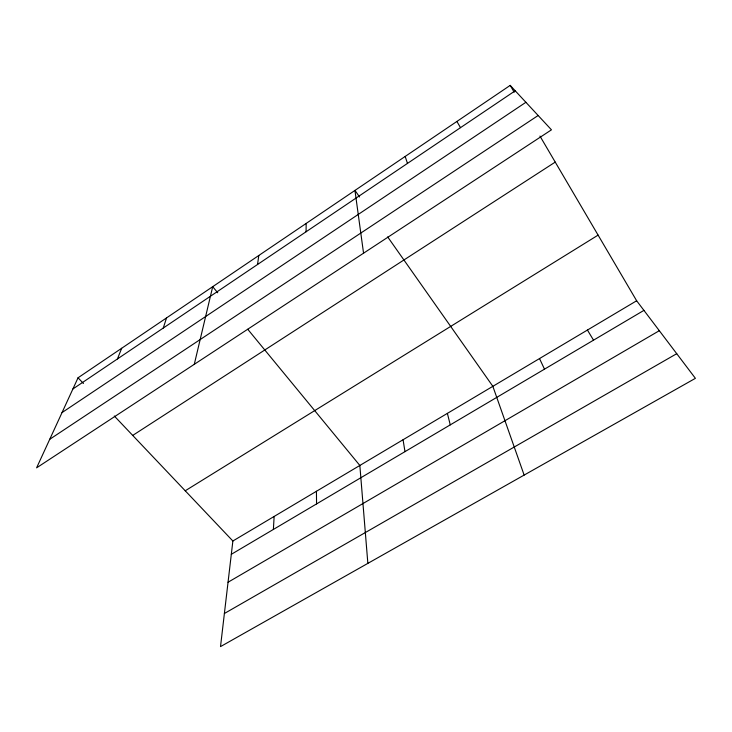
<?xml version="1.0" encoding="UTF-8"?>
<svg xmlns="http://www.w3.org/2000/svg" width="732" height="732" viewBox="0 0 732 732"><rect width="100%" height="100%" fill="white"/><g stroke="black" fill="none" stroke-linecap="round" stroke-linejoin="round"><path stroke-width="1.1" d="M306.058 231.779L306.177 223.425M273.384 529.437L274.134 516.453M114.302 416.005L232.868 541.003L220.515 646.612L695.4 378.334L636.648 300.77L539.951 136.079M257.554 264.481L258.78 255.505M194.291 364.316L212.701 286.679L217.715 292.773M163.263 328.046L166.548 317.908M117.44 358.936L121.677 348.267M78.049 377.785L36.6 467.84L551.461 129.829L510.195 85.388L78.049 377.785L83.457 383.486M72.907 388.967L515.2 90.786M62.037 412.583L525.896 102.297M49.749 439.282L538.148 115.491M132.721 435.421L555.231 162.101M185.233 490.788L598.099 235.118M232.868 541.003L636.648 300.77M231.312 554.316L643.922 310.377M228.045 582.242L659.312 330.699M224.385 613.508L676.734 353.693M247.745 329.263L359.842 465.461L367.857 563.375M359.558 196.954L354.956 190.421L363.557 253.19M387.695 236.93L492.846 386.322L524.139 475.086M587.439 330.05L593.524 340.17M510.195 85.388L514.212 92.241M456.896 121.448L460.51 127.661M539.521 358.561L544.489 369.166M405.18 156.447L407.468 163.41M447.38 413.379L450.262 424.871M403.058 439.749L404.979 451.644M316.444 491.282L316.553 503.918"/></g></svg>
